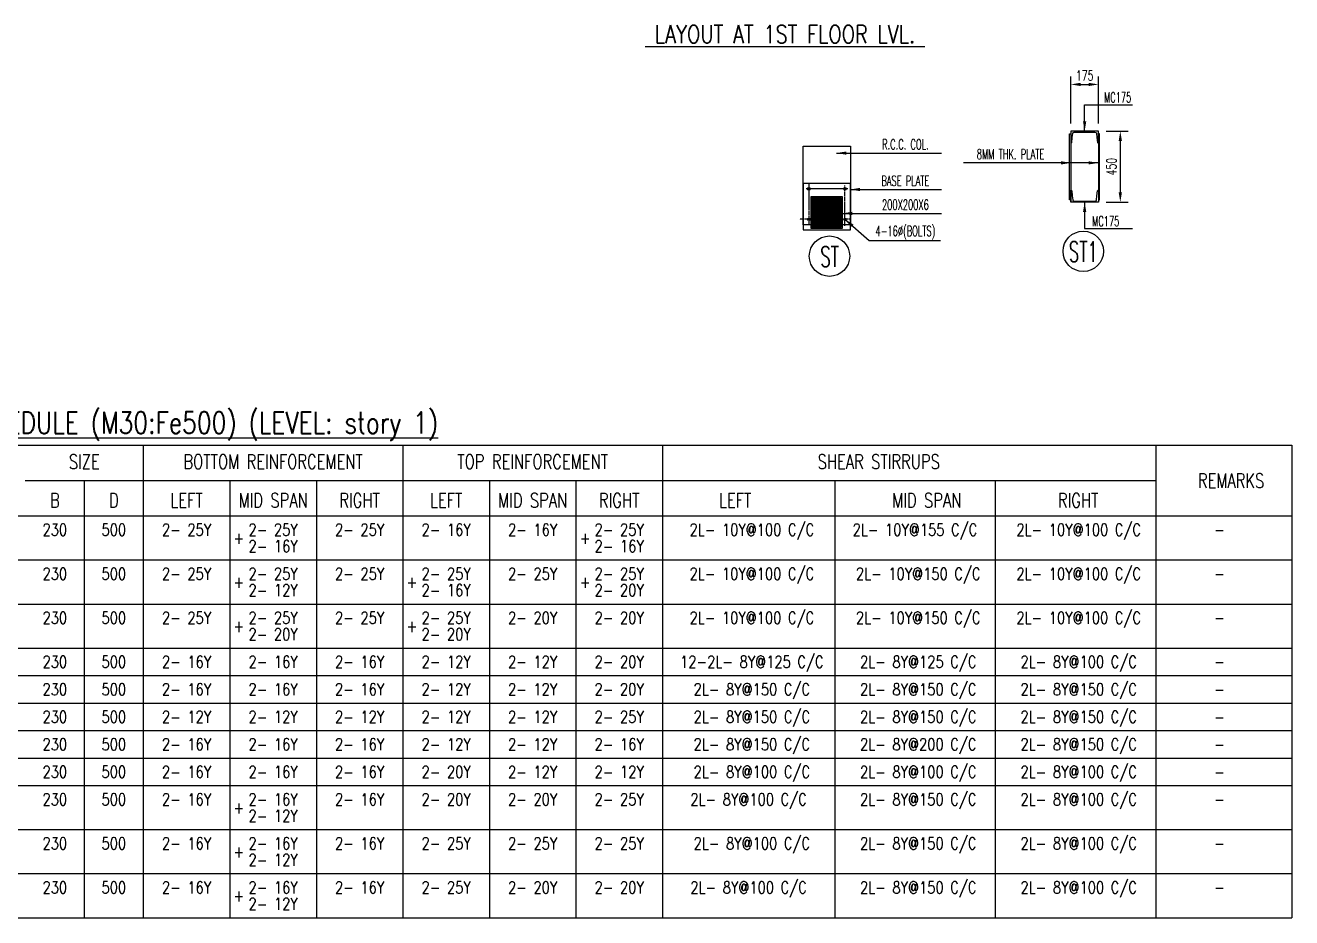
# Model space of a CAD drawing. Header units: millimetres. Extents: x 2659630 to 6742168, y -2425387 to -732288.
# Drawn here: x 3344922 to 3377121, y -1223862 to -1201159 of the extents above; entities that cross this region are included whole.
import ezdxf
from ezdxf.enums import TextEntityAlignment as Align

# ---------------------------------------------------------------- set-up
doc = ezdxf.new("R2010")
doc.units = ezdxf.units.MM
doc.header["$PDMODE"] = 35
doc.header["$PDSIZE"] = -25
doc.linetypes.add('Centre', pattern=[31.75, 6.35, -4.7625, 15.875, -4.7625])
for name, color, linetype in [('FRAME TABLE', 5, 'Continuous'), ('S-BRECK LINE', 8, 'Continuous'), ('S-COLUMN', 1, 'Continuous'), ('S-COLUMN CIRCLE', 9, 'Continuous'), ('S-COLUMN NO', 2, 'Continuous'), ('S-DIM-1', 5, 'Continuous'), ('S-ISMC', 2, 'Continuous'), ('S-STIFFNER PLATE', 3, 'Continuous'), ('S-STIRUPS', 3, 'Continuous'), ('S-TITIL', 6, 'Continuous'), ('TEXT MIDIUM', 2, 'Continuous'), ('TEXT SHEDULE BEAM', 4, 'Continuous'), ('TITLE', 6, 'Continuous')]:
    doc.layers.add(name, color=color, linetype=linetype)
doc.styles.add('ROMANS', font='r.shx', dxfattribs={"width": 0.7})
doc.dimstyles.new('dim100', dxfattribs={"dimtxt": 250, "dimasz": 250, "dimexe": 200, "dimexo": 200, "dimgap": 100, "dimtad": 1, "dimdec": 0, "dimrnd": 1, "dimzin": 0, "dimdsep": 46, "dimtxsty": 'ROMANS', "dimcen": 0, "dimclrd": 5, "dimclre": 5, "dimclrt": 4, "dimadec": 0, "dimazin": 0, "dimtfac": 1, "dimtdec": 0, "dimtix": 1, "dimtofl": 0, "dimtmove": 2, "dimatfit": 3, "dimfxl": 1, "dimtolj": 1, "dimtzin": 0, "dimlwd": -1, "dimlwe": -1, "dimarcsym": 0})
doc.dimstyles.new('dim25', dxfattribs={"dimtxt": 250, "dimasz": 250, "dimexe": 200, "dimexo": 200, "dimgap": 100, "dimtad": 1, "dimdec": 0, "dimlfac": 0.25, "dimzin": 0, "dimdsep": 46, "dimtxsty": 'ROMANS', "dimcen": 0, "dimclrd": 5, "dimclre": 5, "dimclrt": 4, "dimadec": 0, "dimazin": 0, "dimtfac": 1, "dimtdec": 0, "dimtix": 1, "dimtofl": 0, "dimtmove": 2, "dimatfit": 3, "dimfxl": 1, "dimtolj": 1, "dimtzin": 0, "dimlwd": -1, "dimlwe": -1, "dimarcsym": 0})

# ---------------------------------------------------------------- blocks, each defined once
blk = doc.blocks.new('*D2218')
at = {"layer": 'Defpoints', "color": 0, "ltscale": 1200}
for p in [(3372207, -1202663), (3371507, -1203856), (3372207, -1203856)]:
    blk.add_point(p, dxfattribs=at)
at = {"layer": 'S-DIM-1', "color": 5}
for p, q in [((3371507, -1203656), (3371507, -1202463)), ((3372207, -1203656), (3372207, -1202463)), ((3371757, -1202663), (3371957, -1202663))]:
    blk.add_line(p, q, dxfattribs=at)
at = {"layer": 'S-DIM-1', "color": 5, "ltscale": 1200}
for points in [[(3371757, -1202622), (3371757, -1202705), (3371507, -1202663)], [(3371957, -1202705), (3371957, -1202622), (3372207, -1202663)]]:
    blk.add_solid(points, dxfattribs=at)
at = {"layer": 'S-DIM-1', "color": 4, "ltscale": 1200, "insert": (3371857, -1202438), "char_height": 250, "attachment_point": 5, "style": 'ROMANS'}
blk.add_mtext('\\A1;175', dxfattribs=at)
blk = doc.blocks.new('*D2219')
at = {"layer": 'Defpoints', "color": 0, "ltscale": 1200}
for p in [(3372207, -1203856), (3372207, -1205656), (3372764, -1205656)]:
    blk.add_point(p, dxfattribs=at)
at = {"layer": 'S-DIM-1', "color": 5}
for p, q in [((3372407, -1203856), (3372964, -1203856)), ((3372764, -1204106), (3372764, -1205406)), ((3372407, -1205656), (3372964, -1205656))]:
    blk.add_line(p, q, dxfattribs=at)
at = {"layer": 'S-DIM-1', "color": 5, "ltscale": 1200}
for points in [[(3372806, -1204106), (3372722, -1204106), (3372764, -1203856)], [(3372722, -1205406), (3372806, -1205406), (3372764, -1205656)]]:
    blk.add_solid(points, dxfattribs=at)
at = {"layer": 'S-DIM-1', "color": 4, "ltscale": 1200, "insert": (3372539, -1204756), "char_height": 250, "attachment_point": 5, "rotation": 90, "style": 'ROMANS'}
blk.add_mtext('\\A1;450', dxfattribs=at)
blk = doc.blocks.new('ff')
at = {"layer": 'S-STIRUPS', "ltscale": 1200}
h = blk.add_hatch(dxfattribs=at)
h.set_pattern_fill('ANGLE', color=256, scale=0.666667, style=0)
h.set_pattern_definition([(0, (-1970344.2655, 387487.6027), (0, 4.656666667), [3.386666667, -1.27]), (90, (-1970344.2655, 387487.6027), (-4.656666667, 0), [3.386666667, -1.27])])
h.paths.add_polyline_path([(264426.8, -411466.5), (264613.5, -411466.5), (264613.5, -411279.8), (264426.8, -411279.8)])
for points in [[(264420.2, -411473.2), (264620.2, -411473.2), (264620.2, -411273.2), (264420.2, -411273.2)], [(264420.2, -411473.2), (264620.2, -411473.2), (264620.2, -411273.2), (264420.2, -411273.2)], [(264426.8, -411466.5), (264613.5, -411466.5), (264613.5, -411279.8), (264426.8, -411279.8)], [(264426.8, -411466.5), (264613.5, -411466.5), (264613.5, -411279.8), (264426.8, -411279.8)]]:
    blk.add_lwpolyline(points, close=True, dxfattribs=at)

msp = doc.modelspace()

# ---------------------------------------------------------------- linework, layer by layer
at = {"layer": 'FRAME TABLE', "color": 7}
for p, q in [((3341421.854, -1211841.867), (3377121.431, -1211841.867)), ((3347921.854, -1211841.867), (3347921.854, -1213641.867)), ((3354521.854, -1211841.867), (3354521.854, -1213641.867)), ((3361121.854, -1211841.867), (3361121.854, -1213641.867)), ((3373663.624, -1211841.867), (3373663.624, -1213641.867)), ((3377121.431, -1211841.867), (3377121.431, -1213641.867)), ((3346421.854, -1212741.867), (3346421.854, -1213641.867)), ((3350121.854, -1212741.867), (3350121.854, -1213641.867)), ((3352321.854, -1212741.867), (3352321.854, -1213641.867)), ((3356721.854, -1212741.867), (3356721.854, -1213641.867)), ((3358921.854, -1212741.867), (3358921.854, -1213641.867)), ((3365502.444, -1212741.867), (3365502.444, -1213641.867)), ((3369583.034, -1212741.867), (3369583.034, -1213641.867)), ((3341421.854, -1213641.867), (3377121.431, -1213641.867)), ((3341421.854, -1213641.867), (3377121.431, -1213641.867)), ((3346421.854, -1213641.867), (3346421.854, -1223861.867)), ((3347921.854, -1213641.867), (3347921.854, -1223861.867)), ((3350121.854, -1213641.867), (3350121.854, -1223861.867)), ((3352321.854, -1213641.867), (3352321.854, -1223861.867)), ((3354521.854, -1213641.867), (3354521.854, -1223861.867)), ((3356721.854, -1213641.867), (3356721.854, -1223861.867)), ((3358921.854, -1213641.867), (3358921.854, -1223861.867)), ((3361121.854, -1213641.867), (3361121.854, -1223861.867)), ((3365502.444, -1213641.867), (3365502.444, -1223861.867)), ((3369583.034, -1213641.867), (3369583.034, -1223861.867)), ((3373663.624, -1213641.867), (3373663.624, -1223861.867)), ((3377121.431, -1213641.867), (3377121.431, -1223861.867)), ((3341421.854, -1223861.867), (3377121.431, -1223861.867))]:
    msp.add_line(p, q, dxfattribs=at)
at = {"layer": 'FRAME TABLE'}
for p, q in [((3344921.854, -1212741.867), (3373663.624, -1212741.867)), ((3341421.854, -1214761.867), (3377121.431, -1214761.867)), ((3341421.854, -1215881.867), (3377121.431, -1215881.867)), ((3341421.854, -1217001.867), (3377121.431, -1217001.867)), ((3341421.854, -1217701.867), (3377121.431, -1217701.867)), ((3341421.854, -1218401.867), (3377121.431, -1218401.867)), ((3341421.854, -1219101.867), (3377121.431, -1219101.867)), ((3341421.854, -1219801.867), (3377121.431, -1219801.867)), ((3341421.854, -1219801.867), (3377121.431, -1219801.867)), ((3341421.854, -1220501.867), (3377121.431, -1220501.867)), ((3341421.854, -1220501.867), (3377121.431, -1220501.867)), ((3341421.854, -1221621.867), (3377121.431, -1221621.867)), ((3341421.854, -1222741.867), (3377121.431, -1222741.867))]:
    msp.add_line(p, q, dxfattribs=at)
at = {"layer": 'S-BRECK LINE', "linetype": 'Centre', "ltscale": 2.0004}
for p, q in [((3364843.198, -1205177.22), (3364843.198, -1206239.775)), ((3365837.256, -1205319.713), (3364777.436, -1205319.713)), ((3365763.218, -1206263.099), (3365763.218, -1205231.027)), ((3365903.208, -1206093.717), (3364605.743, -1206093.717))]:
    msp.add_line(p, q, dxfattribs=at)
at = {"layer": 'S-COLUMN', "color": 1}
msp.add_lwpolyline([(3364703.198, -1206233.717), (3364703.198, -1204233.722), (3365903.208, -1204233.722), (3365903.208, -1206233.717)], close=True, dxfattribs=at)
at = {"layer": 'S-COLUMN CIRCLE'}
for centre in [(3371822.069, -1206909.118), (3365370.055, -1207032.776)]:
    msp.add_circle(centre, 514.286, dxfattribs=at)
at = {"layer": 'S-ISMC', "lineweight": -2}
for points in [[(3371506.738, -1203856.431), (3371506.738, -1204156.431), (3371510.099, -1204156.431, 0.383864035), (3371529.99, -1204138.521), (3371542.738, -1204017.231), (3371553.604, -1203913.85, -0.383864035), (3371593.385, -1203878.031), (3372120.091, -1203878.031, -0.383864035), (3372159.872, -1203913.85), (3372170.738, -1204017.231), (3372183.486, -1204138.521, 0.383864035), (3372203.377, -1204156.431), (3372206.738, -1204156.431), (3372206.738, -1203856.431), (3371506.738, -1203856.431)], [(3371506.738, -1205656.439), (3371506.738, -1205356.439), (3371510.099, -1205356.439, -0.383864035), (3371529.99, -1205374.348), (3371542.738, -1205495.639), (3371553.604, -1205599.02, 0.383864035), (3371593.385, -1205634.839), (3372120.091, -1205634.839, 0.383864035), (3372159.872, -1205599.02), (3372170.738, -1205495.639), (3372183.486, -1205374.348, -0.383864035), (3372203.377, -1205356.439), (3372206.738, -1205356.439), (3372206.738, -1205656.439), (3371506.738, -1205656.439)]]:
    msp.add_lwpolyline(points, format="xyb", dxfattribs=at)
at = {"layer": 'S-STIFFNER PLATE', "lineweight": -2}
for p, q in [((3364703.198, -1205179.713), (3364703.198, -1206359.713)), ((3365903.218, -1205179.713), (3364703.198, -1205179.713)), ((3365903.218, -1206359.713), (3365903.218, -1205179.713))]:
    msp.add_line(p, q, dxfattribs=at)
for points in [[(3371474.738, -1203916.431), (3371506.738, -1203916.431), (3371506.738, -1205596.439), (3371474.738, -1205596.439)], [(3372238.738, -1203916.431), (3372206.738, -1203916.431), (3372206.738, -1205596.439), (3372238.738, -1205596.439)]]:
    msp.add_lwpolyline(points, close=True, dxfattribs=at)
at = {"layer": 'S-STIRUPS', "ltscale": 1200}
for p, q in [((3371506.738, -1203856.431), (3371506.738, -1205656.439)), ((3364703.198, -1206359.713), (3365903.218, -1206359.713))]:
    msp.add_line(p, q, dxfattribs=at)
for centre in [(3364843.198, -1205319.713), (3365763.218, -1205319.713), (3364843.198, -1206093.717), (3365763.218, -1206093.717)]:
    msp.add_circle(centre, 32, dxfattribs=at)

# ---------------------------------------------------------------- block references
at = {"layer": 'S-STIRUPS', "ltscale": 1200, "xscale": 4, "yscale": 4, "zscale": 4}
msp.add_blockref('ff', (2307216.526, 439572.979), dxfattribs=at)

# ---------------------------------------------------------------- texts
at = {"layer": 'S-COLUMN NO', "style": 'ROMANS', "width": 0.6}
for s, height, p in [('MC175', 257.1429, (3372696.372, -1202991.185, 0)), ('R.C.C. COL.', 257.14286, (3367299.638, -1204188.314, 0)), ('8MM THK. PLATE', 257.14286, (3369973.92, -1204436.708, 0)), ('BASE PLATE', 257.1429, (3367299.638, -1205114.131, 0)), ('200X200X6', 257.1429, (3367299.638, -1205722.716, 0)), ('MC175', 257.1429, (3372392.874, -1206142.46, 0)), ('4-16%%C(BOLTS)', 257.14286, (3367299.638, -1206393.544, 0)), ('ST', 514.2857, (3365372.792, -1207043.837, 0)), ('ST1', 514.2857, (3371824.806, -1206920.18, 0))]:
    msp.add_text(s, height=height, dxfattribs=at).set_placement(p, align=Align.MIDDLE_CENTER)
at = {"layer": 'S-TITIL', "lineweight": 30, "style": 'ROMANS', "width": 0.8}
msp.add_text('%%U LAYOUT AT 1ST FLOOR LVL. ', height=450, dxfattribs=at).set_placement((3364237.628, -1201384.45), align=Align.MIDDLE_CENTER)
at = {"layer": 'TEXT MIDIUM', "style": 'ROMANS', "width": 0.75}
for s, p in [('SIZE', (3346421.854, -1212441.867)), ('BOTTOM REINFORCEMENT', (3351221.854, -1212441.867)), ('TOP REINFORCEMENT', (3357821.854, -1212441.867)), ('SHEAR STIRRUPS', (3366621.854, -1212441.867))]:
    msp.add_text(s, height=364.8, dxfattribs=at).set_placement(p, align=Align.CENTER)
for s, p in [('REMARKS', (3375579.661, -1212741.867)), ('B', (3345671.854, -1213241.867)), ('D', (3347171.854, -1213241.867)), ('LEFT', (3349021.854, -1213241.867)), ('MID SPAN', (3351221.854, -1213241.867)), ('RIGHT', (3353421.854, -1213241.867)), ('LEFT', (3355621.854, -1213241.867)), ('MID SPAN', (3357821.854, -1213241.867)), ('RIGHT', (3360021.854, -1213241.867)), ('LEFT', (3362971.854, -1213241.867)), ('MID SPAN', (3367841.854, -1213241.867)), ('RIGHT', (3371691.854, -1213241.867))]:
    msp.add_text(s, height=364.8, dxfattribs=at).set_placement(p, align=Align.MIDDLE)
at = {"layer": 'TEXT SHEDULE BEAM', "style": 'ROMANS', "width": 0.8}
for s, p in [('230', (3345671.854, -1213991.867)), ('500', (3347171.854, -1213991.867)), ('2- 25Y', (3349021.854, -1213991.867)), ('2- 25Y', (3351221.854, -1213991.867)), ('2- 25Y', (3353421.854, -1213991.867)), ('2- 16Y', (3355621.854, -1213991.867)), ('2- 16Y', (3357821.854, -1213991.867)), ('2- 25Y', (3360021.854, -1213991.867)), (' 2L- 10Y@100 C/C', (3363312.149, -1213991.867)), ('2L- 10Y@155 C/C', (3367542.739, -1213991.867)), (' 2L- 10Y@100 C/C', (3371623.329, -1213991.867)), ('+', (3350353.701, -1214201.867)), ('+', (3359153.701, -1214201.867)), ('-', (3375284.03, -1213991.867)), ('2- 16Y', (3351221.854, -1214411.867)), ('2- 16Y', (3360021.854, -1214411.867)), ('230', (3345671.854, -1215111.867)), ('500', (3347171.854, -1215111.867)), ('2- 25Y', (3349021.854, -1215111.867)), ('2- 25Y', (3351221.854, -1215111.867)), ('2- 25Y', (3353421.854, -1215111.867)), ('2- 25Y', (3355621.854, -1215111.867)), ('2- 25Y', (3357821.854, -1215111.867)), ('2- 25Y', (3360021.854, -1215111.867)), (' 2L- 10Y@100 C/C', (3363312.149, -1215111.867)), (' 2L- 10Y@150 C/C', (3367542.739, -1215111.867)), (' 2L- 10Y@100 C/C', (3371623.329, -1215111.867)), ('-', (3375284.03, -1215111.867)), ('+', (3350353.701, -1215321.867)), ('2- 12Y', (3351221.854, -1215531.867)), ('+', (3354753.701, -1215321.867)), ('2- 16Y', (3355621.854, -1215531.867)), ('+', (3359153.701, -1215321.867)), ('2- 20Y', (3360021.854, -1215531.867)), ('230', (3345671.854, -1216231.867)), ('500', (3347171.854, -1216231.867)), ('2- 25Y', (3349021.854, -1216231.867)), ('2- 25Y', (3351221.854, -1216231.867)), ('2- 25Y', (3353421.854, -1216231.867)), ('2- 25Y', (3355621.854, -1216231.867)), ('2- 20Y', (3357821.854, -1216231.867)), ('2- 20Y', (3360021.854, -1216231.867)), (' 2L- 10Y@100 C/C', (3363312.149, -1216231.867)), (' 2L- 10Y@150 C/C', (3367542.739, -1216231.867)), (' 2L- 10Y@100 C/C', (3371623.329, -1216231.867)), ('+', (3350353.701, -1216441.867)), ('2- 20Y', (3351221.854, -1216651.867)), ('+', (3354753.701, -1216441.867)), ('2- 20Y', (3355621.854, -1216651.867)), ('-', (3375284.03, -1216231.867)), (' 12-2L- 8Y@125 C/C', (3363312.149, -1217351.867)), (' 2L- 8Y@125 C/C', (3367542.739, -1217351.867)), (' 2L- 8Y@100 C/C', (3371623.329, -1217351.867)), ('230', (3345671.854, -1217351.867)), ('500', (3347171.854, -1217351.867)), ('2- 16Y', (3349021.854, -1217351.867)), ('2- 16Y', (3351221.854, -1217351.867)), ('2- 16Y', (3353421.854, -1217351.867)), ('2- 12Y', (3355621.854, -1217351.867)), ('2- 12Y', (3357821.854, -1217351.867)), ('2- 20Y', (3360021.854, -1217351.867)), ('-', (3375284.03, -1217351.867)), ('230', (3345671.854, -1218051.867)), ('500', (3347171.854, -1218051.867)), ('2- 16Y', (3349021.854, -1218051.867)), ('2- 16Y', (3351221.854, -1218051.867)), ('2- 16Y', (3353421.854, -1218051.867)), ('2- 12Y', (3355621.854, -1218051.867)), ('2- 12Y', (3357821.854, -1218051.867)), ('2- 20Y', (3360021.854, -1218051.867)), (' 2L- 8Y@150 C/C', (3363312.149, -1218051.867)), (' 2L- 8Y@150 C/C', (3367542.739, -1218051.867)), (' 2L- 8Y@150 C/C', (3371623.329, -1218051.867)), ('-', (3375284.03, -1218051.867)), ('230', (3345671.854, -1218751.867)), ('500', (3347171.854, -1218751.867)), ('2- 12Y', (3349021.854, -1218751.867)), ('2- 12Y', (3351221.854, -1218751.867)), ('2- 12Y', (3353421.854, -1218751.867)), ('2- 12Y', (3355621.854, -1218751.867)), ('2- 12Y', (3357821.854, -1218751.867)), ('2- 25Y', (3360021.854, -1218751.867)), (' 2L- 8Y@150 C/C', (3363312.149, -1218751.867)), (' 2L- 8Y@150 C/C', (3367542.739, -1218751.867)), (' 2L- 8Y@150 C/C', (3371623.329, -1218751.867)), ('-', (3375284.03, -1218751.867)), ('230', (3345671.854, -1219451.867)), ('500', (3347171.854, -1219451.867)), ('2- 16Y', (3349021.854, -1219451.867)), ('2- 16Y', (3351221.854, -1219451.867)), ('2- 16Y', (3353421.854, -1219451.867)), ('2- 12Y', (3355621.854, -1219451.867)), ('2- 12Y', (3357821.854, -1219451.867)), ('2- 16Y', (3360021.854, -1219451.867)), (' 2L- 8Y@150 C/C', (3363312.149, -1219451.867)), (' 2L- 8Y@200 C/C', (3367542.739, -1219451.867)), (' 2L- 8Y@150 C/C', (3371623.329, -1219451.867)), ('-', (3375284.03, -1219451.867)), ('230', (3345671.854, -1220151.867)), ('500', (3347171.854, -1220151.867)), ('2- 16Y', (3349021.854, -1220151.867)), ('2- 16Y', (3351221.854, -1220151.867)), ('2- 16Y', (3353421.854, -1220151.867)), ('2- 20Y', (3355621.854, -1220151.867)), ('2- 12Y', (3357821.854, -1220151.867)), ('2- 12Y', (3360021.854, -1220151.867)), (' 2L- 8Y@100 C/C', (3363312.149, -1220151.867)), (' 2L- 8Y@100 C/C', (3367542.739, -1220151.867)), (' 2L- 8Y@100 C/C', (3371623.329, -1220151.867)), ('-', (3375284.03, -1220151.867)), ('2L- 8Y@100 C/C', (3363312.149, -1220851.867)), (' 2L- 8Y@150 C/C', (3367542.739, -1220851.867)), (' 2L- 8Y@100 C/C', (3371623.329, -1220851.867)), ('230', (3345671.854, -1220851.867)), ('500', (3347171.854, -1220851.867)), ('2- 16Y', (3349021.854, -1220851.867)), ('+', (3350353.701, -1221061.867)), ('2- 16Y', (3351221.854, -1220851.867)), ('2- 16Y', (3353421.854, -1220851.867)), ('2- 20Y', (3355621.854, -1220851.867)), ('2- 20Y', (3357821.854, -1220851.867)), ('2- 25Y', (3360021.854, -1220851.867)), ('-', (3375284.03, -1220851.867)), ('2- 12Y', (3351221.854, -1221271.867)), ('230', (3345671.854, -1221971.867)), ('500', (3347171.854, -1221971.867)), ('2- 16Y', (3349021.854, -1221971.867)), ('2- 16Y', (3351221.854, -1221971.867)), ('2- 16Y', (3353421.854, -1221971.867)), ('2- 25Y', (3355621.854, -1221971.867)), ('2- 25Y', (3357821.854, -1221971.867)), ('2- 25Y', (3360021.854, -1221971.867)), (' 2L- 8Y@100 C/C', (3363312.149, -1221971.867)), (' 2L- 8Y@150 C/C', (3367542.739, -1221971.867)), (' 2L- 8Y@100 C/C', (3371623.329, -1221971.867)), ('+', (3350353.701, -1222181.867)), ('2- 12Y', (3351221.854, -1222391.867)), ('-', (3375284.03, -1221971.867)), ('230', (3345671.854, -1223091.867)), ('500', (3347171.854, -1223091.867)), ('2- 16Y', (3349021.854, -1223091.867)), ('2- 16Y', (3351221.854, -1223091.867)), ('2- 16Y', (3353421.854, -1223091.867)), ('2- 25Y', (3355621.854, -1223091.867)), ('2- 20Y', (3357821.854, -1223091.867)), ('2- 20Y', (3360021.854, -1223091.867)), ('2L- 8Y@100 C/C', (3363312.149, -1223091.867)), (' 2L- 8Y@150 C/C', (3367542.739, -1223091.867)), (' 2L- 8Y@100 C/C', (3371623.329, -1223091.867)), ('+', (3350353.701, -1223301.867)), ('-', (3375284.03, -1223091.867)), ('2- 12Y', (3351221.854, -1223511.867))]:
    msp.add_text(s, height=304, dxfattribs=at).set_placement(p, align=Align.MIDDLE_CENTER)
at = {"layer": 'TITLE', "style": 'ROMANS', "width": 0.8}
msp.add_text('%%UBEAM SCHEDULE (M30:Fe500) (LEVEL: story 1)', height=547.2, dxfattribs=at).set_placement((3341421.854, -1211541.867))

# ---------------------------------------------------------------- dimensions: what is measured, and where the dimension line sits
at = {"layer": 'S-DIM-1'}
dim = msp.add_linear_dim(base=(3372206.738, -1202663.264), p1=(3371506.738, -1203856.431), p2=(3372206.738, -1203856.431), dimstyle='dim25', dxfattribs=at)
dim.commit()
dim.dimension.update_dxf_attribs({"geometry": '*D2218', "text_midpoint": (3371856.738, -1202438.264)})
dim = msp.add_linear_dim(base=(3372764.083, -1205656.439), p1=(3372206.738, -1203856.431), p2=(3372206.738, -1205656.439), angle=90, dimstyle='dim25', dxfattribs=at)
dim.commit()
dim.dimension.update_dxf_attribs({"geometry": '*D2219', "text_midpoint": (3372539.083, -1204756.435)})

# ---------------------------------------------------------------- leaders
at = {"layer": 'S-STIRUPS', "ltscale": 1200}
for points in [[(3371856.738, -1203856.431), (3371856.738, -1203183.509), (3373076.154, -1203183.509)], [(3371856.738, -1205656.439), (3371856.738, -1206329.361), (3373076.154, -1206329.361)], [(3365763.218, -1206093.717), (3366380.346, -1206637.499), (3368194.585, -1206637.499)]]:
    msp.add_leader(points, dimstyle='dim100', override={"dimgap": 100, "dimtad": 0}, dxfattribs=at)
at = {"layer": 'S-STIRUPS', "ltscale": 1200, "path_type": 1}
for points in [[(3365546.361, -1204410.475), (3368216.898, -1204410.475)], [(3371506.895, -1204658.869), (3368781.144, -1204658.869)], [(3372206.738, -1204658.869), (3369056.66, -1204658.869)], [(3365898.753, -1205336.292), (3368216.898, -1205336.292)], [(3365697.256, -1205944.877), (3368216.898, -1205944.877)]]:
    msp.add_leader(points, dimstyle='dim100', override={"dimgap": 100, "dimtad": 0}, dxfattribs=at)

doc.saveas('drawing.dxf')
